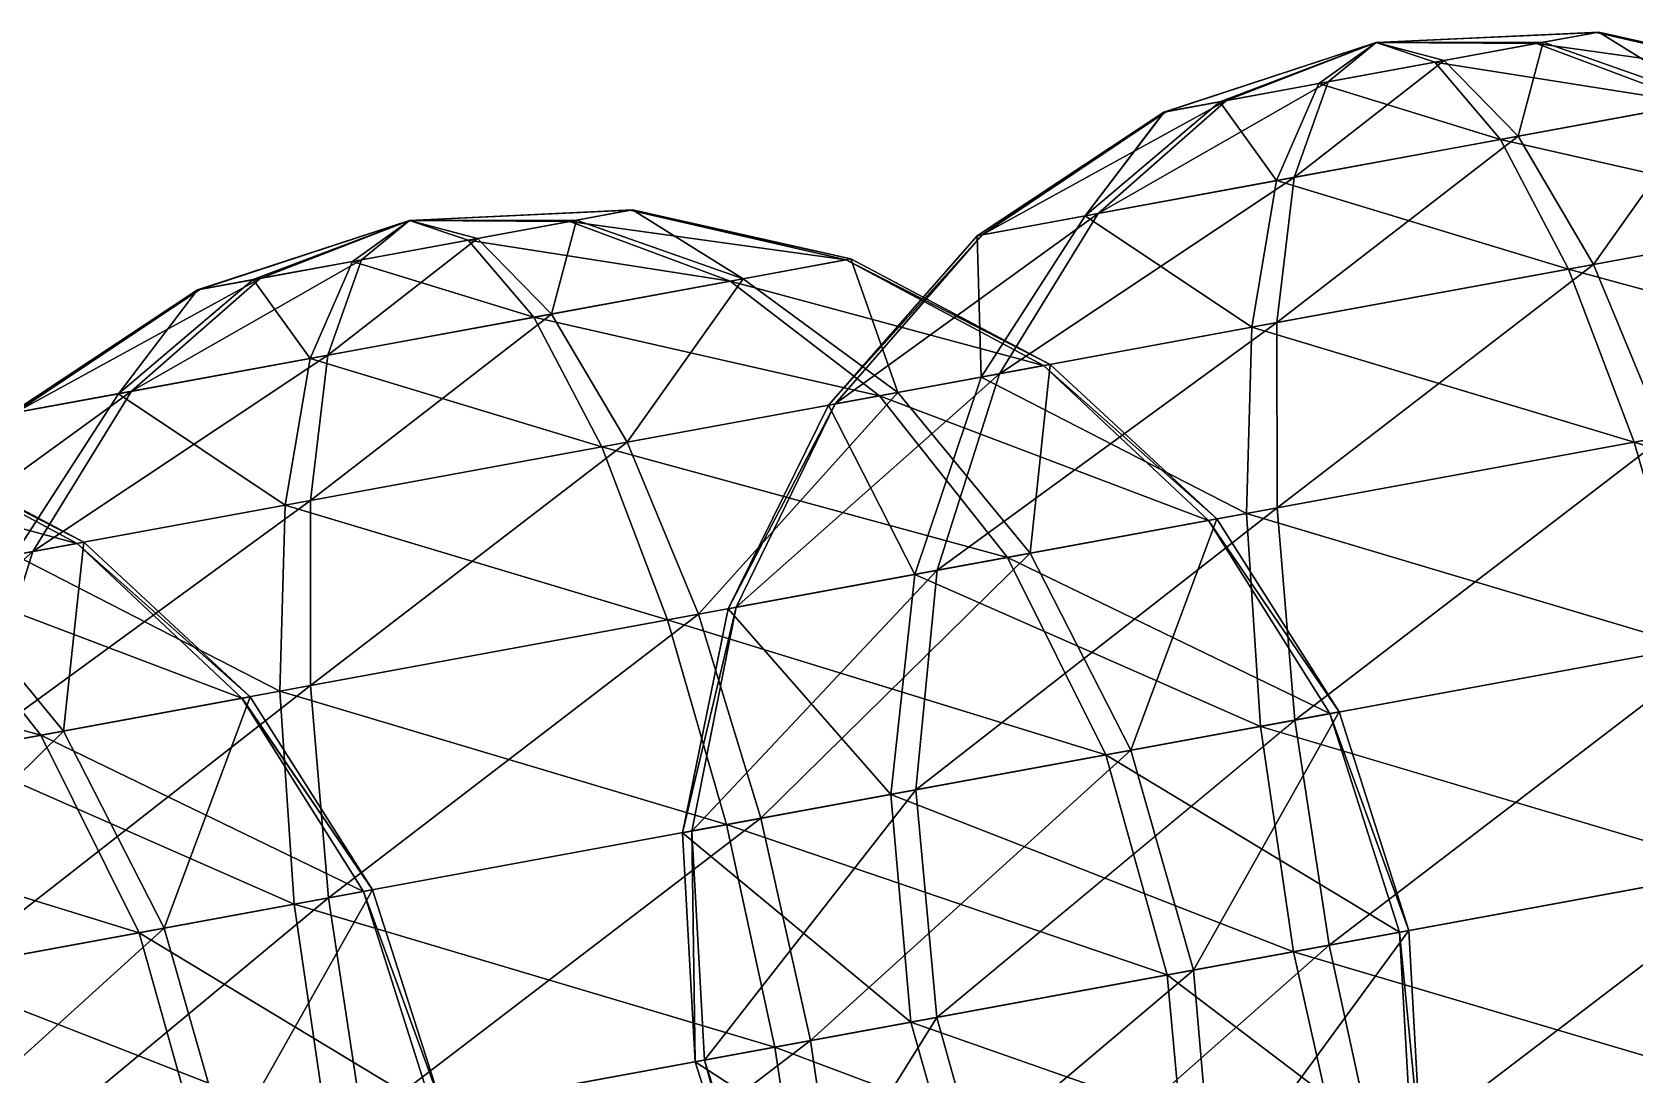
# Model space of a CAD drawing. Header units: metres. Extents: x -550 to 12, y -466 to 28.
# Drawn here: x -214.5 to -159.8, y -388.4 to -352.8 of the extents above; entities that cross this region are included whole.
import ezdxf

# ---------------------------------------------------------------- set-up
doc = ezdxf.new("R2010")
doc.units = ezdxf.units.M

msp = doc.modelspace()

# ---------------------------------------------------------------- linework, layer by layer
for points in [[(-162.96545, -353.16226, -1038.7471), (-168.6638, -353.17175, -1033.3748), (-161.0623, -352.81195, -1035.2244), (-161.0622, -352.81186, -1035.2242)], [(-161.0623, -352.81195, -1035.2244), (-168.6638, -353.17175, -1033.3748), (-161.14638, -352.82742, -1031.206), (-161.14627, -352.82733, -1031.2059)], [(-161.14638, -352.82742, -1031.206), (-168.6638, -353.17175, -1033.3748), (-163.19516, -353.20453, -1027.7688), (-163.19505, -353.20444, -1027.7687)], [(-153.77115, -354.51724, -1029.1852), (-161.14638, -352.82742, -1031.206), (-163.19516, -353.20453, -1027.7688), (-163.19505, -353.20444, -1027.7687)], [(-157.28534, -355.1641, -1043.7534), (-162.96545, -353.16226, -1038.7471), (-161.0623, -352.81195, -1035.2244), (-161.0622, -352.81186, -1035.2242)], [(-153.60872, -354.48734, -1036.948), (-161.0623, -352.81195, -1035.2244), (-161.14638, -352.82742, -1031.206), (-161.14627, -352.82733, -1031.2059)], [(-153.60872, -354.48734, -1036.948), (-161.14638, -352.82742, -1031.206), (-153.77115, -354.51724, -1029.1852), (-153.77104, -354.51715, -1029.185)], [(-157.28534, -355.1641, -1043.7534), (-161.0623, -352.81195, -1035.2244), (-153.60872, -354.48734, -1036.948), (-153.60861, -354.48724, -1036.9479)], [(-173.99205, -355.1919, -1028.0024), (-168.6638, -353.17175, -1033.3748), (-175.8952, -355.5422, -1031.5251), (-175.8951, -355.5421, -1031.525)], [(-175.8952, -355.5422, -1031.5251), (-168.6638, -353.17175, -1033.3748), (-175.81113, -355.52673, -1035.5435), (-175.81102, -355.52664, -1035.5433)], [(-175.81113, -355.52673, -1035.5435), (-168.6638, -353.17175, -1033.3748), (-173.76236, -355.14963, -1038.9807), (-173.76225, -355.14954, -1038.9806)], [(-170.6116, -354.56967, -1025.9192), (-168.6638, -353.17175, -1033.3748), (-173.99205, -355.1919, -1028.0024), (-173.99194, -355.1918, -1028.0023)], [(-173.76236, -355.14963, -1038.9807), (-168.6638, -353.17175, -1033.3748), (-170.29784, -354.5119, -1040.9158), (-170.29773, -354.5118, -1040.9156)], [(-166.65967, -353.84225, -1025.8337), (-168.6638, -353.17175, -1033.3748), (-170.6116, -354.56967, -1025.9192), (-170.6115, -354.56958, -1025.9191)], [(-170.29784, -354.5119, -1040.9158), (-168.6638, -353.17175, -1033.3748), (-166.3459, -353.7845, -1040.8303), (-166.3458, -353.7844, -1040.8302)], [(-166.3459, -353.7845, -1040.8303), (-168.6638, -353.17175, -1033.3748), (-162.96545, -353.16226, -1038.7471), (-162.96535, -353.16217, -1038.747)], [(-163.19516, -353.20453, -1027.7688), (-168.6638, -353.17175, -1033.3748), (-166.65967, -353.84225, -1025.8337), (-166.65956, -353.84216, -1025.8336)], [(-157.72908, -355.24576, -1022.545), (-163.19516, -353.20453, -1027.7688), (-166.65967, -353.84225, -1025.8337), (-166.65956, -353.84216, -1025.8336)], [(-163.81586, -356.36615, -1047.7778), (-166.3459, -353.7845, -1040.8303), (-162.96545, -353.16226, -1038.7471), (-162.96535, -353.16217, -1038.747)], [(-163.81586, -356.36615, -1047.7778), (-162.96545, -353.16226, -1038.7471), (-157.28534, -355.1641, -1043.7534), (-157.28523, -355.164, -1043.7533)], [(-153.77115, -354.51724, -1029.1852), (-163.19516, -353.20453, -1027.7688), (-157.72908, -355.24576, -1022.545), (-157.72897, -355.24567, -1022.54486)], [(-171.45041, -357.77142, -1047.943), (-170.29784, -354.5119, -1040.9158), (-166.3459, -353.7845, -1040.8303), (-166.3458, -353.7844, -1040.8302)], [(-171.45041, -357.77142, -1047.943), (-166.3459, -353.7845, -1040.8303), (-163.81586, -356.36615, -1047.7778), (-163.81575, -356.36606, -1047.7777)], [(-164.42201, -356.47772, -1018.8066), (-166.65967, -353.84225, -1025.8337), (-170.6116, -354.56967, -1025.9192), (-170.6115, -354.56958, -1025.9191)], [(-157.72908, -355.24576, -1022.545), (-166.65967, -353.84225, -1025.8337), (-164.42201, -356.47772, -1018.8066), (-164.4219, -356.47763, -1018.80646)], [(-178.14334, -359.0034, -1044.2046), (-173.76236, -355.14963, -1038.9807), (-170.29784, -354.5119, -1040.9158), (-170.29773, -354.5118, -1040.9156)], [(-178.14334, -359.0034, -1044.2046), (-170.29784, -354.5119, -1040.9158), (-171.45041, -357.77142, -1047.943), (-171.4503, -357.77133, -1047.9429)], [(-172.05658, -357.883, -1018.97174), (-170.6116, -354.56967, -1025.9192), (-173.99205, -355.1919, -1028.0024), (-173.99194, -355.1918, -1028.0023)], [(-164.42201, -356.47772, -1018.8066), (-170.6116, -354.56967, -1025.9192), (-172.05658, -357.883, -1018.97174), (-172.05647, -357.8829, -1018.9716)], [(-182.10129, -359.7319, -1037.5643), (-175.81113, -355.52673, -1035.5435), (-173.76236, -355.14963, -1038.9807), (-173.76225, -355.14954, -1038.9806)], [(-182.10129, -359.7319, -1037.5643), (-173.76236, -355.14963, -1038.9807), (-178.14334, -359.0034, -1044.2046), (-178.14323, -359.0033, -1044.2045)], [(-172.05658, -357.883, -1018.97174), (-173.99205, -355.1919, -1028.0024), (-178.58708, -359.08505, -1022.99615), (-178.58698, -359.08496, -1022.99603)], [(-178.58708, -359.08505, -1022.99615), (-173.99205, -355.1919, -1028.0024), (-175.8952, -355.5422, -1031.5251), (-175.8951, -355.5421, -1031.525)], [(-152.63809, -359.15634, -1018.0591), (-157.72908, -355.24576, -1022.545), (-164.42201, -356.47772, -1018.8066), (-164.4219, -356.47763, -1018.80646)], [(-161.2461, -360.74078, -1053.7438), (-163.81586, -356.36615, -1047.7778), (-157.28534, -355.1641, -1043.7534), (-157.28523, -355.164, -1043.7533)], [(-161.2461, -360.74078, -1053.7438), (-157.28534, -355.1641, -1043.7534), (-152.01056, -359.04083, -1048.0524), (-152.01045, -359.04074, -1048.0522)], [(-182.2637, -359.7618, -1029.8015), (-175.8952, -355.5422, -1031.5251), (-175.81113, -355.52673, -1035.5435), (-175.81102, -355.52664, -1035.5433)], [(-182.2637, -359.7618, -1029.8015), (-175.81113, -355.52673, -1035.5435), (-182.10129, -359.7319, -1037.5643), (-182.10118, -359.7318, -1037.5642)], [(-178.58708, -359.08505, -1022.99615), (-175.8952, -355.5422, -1031.5251), (-182.2637, -359.7618, -1029.8015), (-182.2636, -359.76172, -1029.8014)], [(-172.043, -362.72815, -1053.9773), (-171.45041, -357.77142, -1047.943), (-163.81586, -356.36615, -1047.7778), (-163.81575, -356.36606, -1047.7777)], [(-172.043, -362.72815, -1053.9773), (-163.81586, -356.36615, -1047.7778), (-161.2461, -360.74078, -1053.7438), (-161.24599, -360.7407, -1053.7437)], [(-163.81586, -356.36615, -1047.7778), (-163.81586, -356.36615, -1047.7778), (-171.45041, -357.77142, -1047.943), (-171.4503, -357.77133, -1047.9429)], [(-162.10333, -360.8986, -1012.7722), (-164.42201, -356.47772, -1018.8066), (-172.05658, -357.883, -1018.97174), (-172.05647, -357.8829, -1018.9716)], [(-152.63809, -359.15634, -1018.0591), (-164.42201, -356.47772, -1018.8066), (-162.10333, -360.8986, -1012.7722), (-162.10323, -360.8985, -1012.7721)], [(-181.50822, -364.4704, -1048.6904), (-178.14334, -359.0034, -1044.2046), (-171.45041, -357.77142, -1047.943), (-171.4503, -357.77133, -1047.9429)], [(-181.50822, -364.4704, -1048.6904), (-171.45041, -357.77142, -1047.943), (-172.043, -362.72815, -1053.9773), (-172.0429, -362.72806, -1053.9772)], [(-172.90024, -362.88593, -1013.0058), (-172.05658, -357.883, -1018.97174), (-178.58708, -359.08505, -1022.99615), (-178.58698, -359.08496, -1022.99603)], [(-162.10333, -360.8986, -1012.7722), (-172.05658, -357.883, -1018.97174), (-172.90024, -362.88593, -1013.0058), (-172.90013, -362.88583, -1013.0057)], [(-195.92834, -359.22968, -923.5228), (-201.6267, -359.23917, -918.15045), (-194.02519, -358.87936, -920.0001), (-194.02509, -358.87927, -920)], [(-194.02519, -358.87936, -920.0001), (-201.6267, -359.23917, -918.15045), (-194.10927, -358.89484, -915.98175), (-194.10916, -358.89474, -915.9816)], [(-194.10927, -358.89484, -915.98175), (-201.6267, -359.23917, -918.15045), (-196.15805, -359.27194, -912.54456), (-196.15794, -359.27185, -912.54443)], [(-186.73404, -360.58466, -913.9609), (-194.10927, -358.89484, -915.98175), (-196.15805, -359.27194, -912.54456), (-196.15794, -359.27185, -912.54443)], [(-190.24823, -361.2315, -928.52905), (-195.92834, -359.22968, -923.5228), (-194.02519, -358.87936, -920.0001), (-194.02509, -358.87927, -920)], [(-186.57161, -360.55475, -921.7237), (-194.02519, -358.87936, -920.0001), (-194.10927, -358.89484, -915.98175), (-194.10916, -358.89474, -915.9816)], [(-186.57161, -360.55475, -921.7237), (-194.10927, -358.89484, -915.98175), (-186.73404, -360.58466, -913.9609), (-186.73393, -360.58456, -913.96075)], [(-190.24823, -361.2315, -928.52905), (-194.02519, -358.87936, -920.0001), (-186.57161, -360.55475, -921.7237), (-186.5715, -360.55466, -921.7236)], [(-187.10559, -365.5007, -1039.2997), (-182.10129, -359.7319, -1037.5643), (-178.14334, -359.0034, -1044.2046), (-178.14323, -359.0033, -1044.2045)], [(-187.10559, -365.5007, -1039.2997), (-178.14334, -359.0034, -1044.2046), (-181.50822, -364.4704, -1048.6904), (-181.50812, -364.4703, -1048.6903)], [(-182.13577, -364.5859, -1018.6972), (-178.58708, -359.08505, -1022.99615), (-182.2637, -359.7618, -1029.8015), (-182.2636, -359.76172, -1029.8014)], [(-172.90024, -362.88593, -1013.0058), (-178.58708, -359.08505, -1022.99615), (-182.13577, -364.5859, -1018.6972), (-182.13567, -364.58582, -1018.6971)], [(-158.81174, -366.6103, -1058.3215), (-161.2461, -360.74078, -1053.7438), (-152.01056, -359.04083, -1048.0524), (-152.01045, -359.04074, -1048.0522)], [(-206.95494, -361.2593, -912.7781), (-201.6267, -359.23917, -918.15045), (-208.8581, -361.60962, -916.3008), (-208.85799, -361.60953, -916.30066)], [(-208.8581, -361.60962, -916.3008), (-201.6267, -359.23917, -918.15045), (-208.77402, -361.59415, -920.31915), (-208.77391, -361.59406, -920.31903)], [(-208.77402, -361.59415, -920.31915), (-201.6267, -359.23917, -918.15045), (-206.72525, -361.21704, -923.75635), (-206.72514, -361.21695, -923.7562)], [(-203.5745, -360.6371, -910.6949), (-201.6267, -359.23917, -918.15045), (-206.95494, -361.2593, -912.7781), (-206.95483, -361.25922, -912.77795)], [(-206.72525, -361.21704, -923.75635), (-201.6267, -359.23917, -918.15045), (-203.26073, -360.5793, -925.6915), (-203.26062, -360.57922, -925.6914)], [(-199.62256, -359.90967, -910.6094), (-201.6267, -359.23917, -918.15045), (-203.5745, -360.6371, -910.6949), (-203.57439, -360.637, -910.69476)], [(-203.26073, -360.5793, -925.6915), (-201.6267, -359.23917, -918.15045), (-199.30879, -359.8519, -925.606), (-199.30869, -359.8518, -925.6059)], [(-199.30879, -359.8519, -925.606), (-201.6267, -359.23917, -918.15045), (-195.92834, -359.22968, -923.5228), (-195.92824, -359.22958, -923.5227)], [(-196.15805, -359.27194, -912.54456), (-201.6267, -359.23917, -918.15045), (-199.62256, -359.90967, -910.6094), (-199.62245, -359.90958, -910.60925)], [(-190.69197, -361.31317, -907.3207), (-196.15805, -359.27194, -912.54456), (-199.62256, -359.90967, -910.6094), (-199.62245, -359.90958, -910.60925)], [(-196.77875, -362.43356, -932.55347), (-199.30879, -359.8519, -925.606), (-195.92834, -359.22968, -923.5228), (-195.92824, -359.22958, -923.5227)], [(-196.77875, -362.43356, -932.55347), (-195.92834, -359.22968, -923.5228), (-190.24823, -361.2315, -928.52905), (-190.24812, -361.2314, -928.52893)], [(-186.73404, -360.58466, -913.9609), (-196.15805, -359.27194, -912.54456), (-190.69197, -361.31317, -907.3207), (-190.69186, -361.31308, -907.32056)], [(-148.26913, -364.66974, -1014.617), (-152.63809, -359.15634, -1018.0591), (-162.10333, -360.8986, -1012.7722), (-162.10323, -360.8985, -1012.7721)], [(-204.4133, -363.83884, -932.7186), (-203.26073, -360.5793, -925.6915), (-199.30879, -359.8519, -925.606), (-199.30869, -359.8518, -925.6059)], [(-204.4133, -363.83884, -932.7186), (-199.30879, -359.8519, -925.606), (-196.77875, -362.43356, -932.55347), (-196.77864, -362.43347, -932.55334)], [(-197.3849, -362.54514, -903.5823), (-199.62256, -359.90967, -910.6094), (-203.5745, -360.6371, -910.6949), (-203.57439, -360.637, -910.69476)], [(-190.69197, -361.31317, -907.3207), (-199.62256, -359.90967, -910.6094), (-197.3849, -362.54514, -903.5823), (-197.3848, -362.54504, -903.58215)], [(-187.3353, -365.54297, -1028.3214), (-182.2637, -359.7618, -1029.8015), (-182.10129, -359.7319, -1037.5643), (-182.10118, -359.7318, -1037.5642)], [(-187.3353, -365.54297, -1028.3214), (-182.10129, -359.7319, -1037.5643), (-187.10559, -365.5007, -1039.2997), (-187.10548, -365.5006, -1039.2996)], [(-182.13577, -364.5859, -1018.6972), (-182.2637, -359.7618, -1029.8015), (-187.3353, -365.54297, -1028.3214), (-187.33519, -365.54288, -1028.3213)], [(-211.10623, -365.0708, -928.9802), (-206.72525, -361.21704, -923.75635), (-203.26073, -360.5793, -925.6915), (-203.26062, -360.57922, -925.6914)], [(-211.10623, -365.0708, -928.9802), (-203.26073, -360.5793, -925.6915), (-204.4133, -363.83884, -932.7186), (-204.4132, -363.83875, -932.7185)], [(-205.01947, -363.9504, -903.74744), (-203.5745, -360.6371, -910.6949), (-206.95494, -361.2593, -912.7781), (-206.95483, -361.25922, -912.77795)], [(-197.3849, -362.54514, -903.5823), (-203.5745, -360.6371, -910.6949), (-205.01947, -363.9504, -903.74744), (-205.01936, -363.95032, -903.7473)], [(-180.00362, -364.19345, -912.22546), (-186.73404, -360.58466, -913.9609), (-190.69197, -361.31317, -907.3207), (-190.69186, -361.31308, -907.32056)], [(-184.97345, -365.10825, -932.828), (-190.24823, -361.2315, -928.52905), (-186.57161, -360.55475, -921.7237), (-186.5715, -360.55466, -921.7236)], [(-179.77393, -364.15118, -923.2038), (-186.57161, -360.55475, -921.7237), (-186.73404, -360.58466, -913.9609), (-186.73393, -360.58456, -913.96075)], [(-179.77393, -364.15118, -923.2038), (-186.73404, -360.58466, -913.9609), (-180.00362, -364.19345, -912.22546), (-180.00351, -364.19336, -912.22534)], [(-184.97345, -365.10825, -932.828), (-186.57161, -360.55475, -921.7237), (-179.77393, -364.15118, -923.2038), (-179.77382, -364.1511, -923.2037)], [(-172.03519, -369.04428, -1058.6075), (-172.043, -362.72815, -1053.9773), (-161.2461, -360.74078, -1053.7438), (-161.24599, -360.7407, -1053.7437)], [(-161.2461, -360.74078, -1053.7438), (-161.2461, -360.74078, -1053.7438), (-172.043, -362.72815, -1053.9773), (-172.0429, -362.72806, -1053.9772)], [(-172.03519, -369.04428, -1058.6075), (-161.2461, -360.74078, -1053.7438), (-158.81174, -366.6103, -1058.3215), (-158.81163, -366.6102, -1058.3214)], [(-215.06418, -365.79932, -922.34), (-208.77402, -361.59415, -920.31915), (-206.72525, -361.21704, -923.75635), (-206.72514, -361.21695, -923.7562)], [(-215.06418, -365.79932, -922.34), (-206.72525, -361.21704, -923.75635), (-211.10623, -365.0708, -928.9802), (-211.10612, -365.0707, -928.9801)], [(-205.01947, -363.9504, -903.74744), (-206.95494, -361.2593, -912.7781), (-211.54997, -365.15247, -907.77185), (-211.54987, -365.15237, -907.7717)], [(-211.54997, -365.15247, -907.77185), (-206.95494, -361.2593, -912.7781), (-208.8581, -361.60962, -916.3008), (-208.85799, -361.60953, -916.30066)], [(-185.60098, -365.22375, -902.8348), (-190.69197, -361.31317, -907.3207), (-197.3849, -362.54514, -903.5823), (-197.3848, -362.54504, -903.58215)], [(-194.20898, -366.8082, -938.5194), (-196.77875, -362.43356, -932.55347), (-190.24823, -361.2315, -928.52905), (-190.24812, -361.2314, -928.52893)], [(-194.20898, -366.8082, -938.5194), (-190.24823, -361.2315, -928.52905), (-184.97345, -365.10825, -932.828), (-184.97334, -365.10815, -932.8279)], [(-180.00362, -364.19345, -912.22546), (-190.69197, -361.31317, -907.3207), (-185.60098, -365.22375, -902.8348), (-185.60088, -365.22366, -902.83466)], [(-159.86163, -366.80353, -1008.1419), (-162.10333, -360.8986, -1012.7722), (-172.90024, -362.88593, -1013.0058), (-172.90013, -362.88583, -1013.0057)], [(-148.26913, -364.66974, -1014.617), (-162.10333, -360.8986, -1012.7722), (-159.86163, -366.80353, -1008.1419), (-159.86153, -366.80344, -1008.1418)], [(-215.2266, -365.82922, -914.5772), (-208.8581, -361.60962, -916.3008), (-208.77402, -361.59415, -920.31915), (-208.77391, -361.59406, -920.31903)], [(-215.2266, -365.82922, -914.5772), (-208.77402, -361.59415, -920.31915), (-215.06418, -365.79932, -922.34), (-215.06407, -365.79922, -922.3399)], [(-211.54997, -365.15247, -907.77185), (-208.8581, -361.60962, -916.3008), (-215.2266, -365.82922, -914.5772), (-215.22649, -365.82913, -914.5771)], [(-195.06622, -366.966, -897.5479), (-197.3849, -362.54514, -903.5823), (-205.01947, -363.9504, -903.74744), (-205.01936, -363.95032, -903.7473)], [(-205.00589, -368.79556, -938.753), (-204.4133, -363.83884, -932.7186), (-196.77875, -362.43356, -932.55347), (-196.77864, -362.43347, -932.55334)], [(-205.00589, -368.79556, -938.753), (-196.77875, -362.43356, -932.55347), (-194.20898, -366.8082, -938.5194), (-194.20888, -366.8081, -938.5193)], [(-196.77875, -362.43356, -932.55347), (-196.77875, -362.43356, -932.55347), (-204.4133, -363.83884, -932.7186), (-204.4132, -363.83875, -932.7185)], [(-185.60098, -365.22375, -902.8348), (-197.3849, -362.54514, -903.5823), (-195.06622, -366.966, -897.5479), (-195.06612, -366.9659, -897.5478)], [(-183.62767, -371.1781, -1052.1326), (-181.50822, -364.4704, -1048.6904), (-172.043, -362.72815, -1053.9773), (-172.0429, -362.72806, -1053.9772)], [(-183.62767, -371.1781, -1052.1326), (-172.043, -362.72815, -1053.9773), (-172.03519, -369.04428, -1058.6075), (-172.03508, -369.0442, -1058.6074)], [(-173.08508, -369.23755, -1008.428), (-172.90024, -362.88593, -1013.0058), (-182.13577, -364.5859, -1018.6972), (-182.13567, -364.58582, -1018.6971)], [(-159.86163, -366.80353, -1008.1419), (-172.90024, -362.88593, -1013.0058), (-173.08508, -369.23755, -1008.428), (-173.08498, -369.23746, -1008.42786)], [(-214.47112, -370.5378, -933.4661), (-211.10623, -365.0708, -928.9802), (-204.4133, -363.83884, -932.7186), (-204.4132, -363.83875, -932.7185)], [(-214.47112, -370.5378, -933.4661), (-204.4133, -363.83884, -932.7186), (-205.00589, -368.79556, -938.753), (-205.00578, -368.79547, -938.75287)], [(-205.86313, -368.95337, -897.7815), (-205.01947, -363.9504, -903.74744), (-211.54997, -365.15247, -907.77185), (-211.54987, -365.15237, -907.7717)], [(-195.06622, -366.966, -897.5479), (-205.01947, -363.9504, -903.74744), (-205.86313, -368.95337, -897.7815), (-205.86302, -368.95328, -897.7814)], [(-190.48303, -372.43994, -1040.6313), (-187.10559, -365.5007, -1039.2997), (-181.50822, -364.4704, -1048.6904), (-181.50812, -364.4703, -1048.6903)], [(-190.48303, -372.43994, -1040.6313), (-181.50822, -364.4704, -1048.6904), (-183.62767, -371.1781, -1052.1326), (-183.62756, -371.178, -1052.1324)], [(-184.39626, -371.31958, -1015.3985), (-182.13577, -364.5859, -1018.6972), (-187.3353, -365.54297, -1028.3214), (-187.33519, -365.54288, -1028.3213)], [(-174.37666, -369.47528, -910.89386), (-180.00362, -364.19345, -912.22546), (-185.60098, -365.22375, -902.8348), (-185.60088, -365.22366, -902.83466)], [(-180.46344, -370.59567, -936.1267), (-184.97345, -365.10825, -932.828), (-179.77393, -364.15118, -923.2038), (-179.77382, -364.1511, -923.2037)], [(-173.08508, -369.23755, -1008.428), (-182.13577, -364.5859, -1018.6972), (-184.39626, -371.31958, -1015.3985), (-184.39615, -371.3195, -1015.3984)], [(-180.46344, -370.59567, -936.1267), (-179.77393, -364.15118, -923.2038), (-174.09535, -369.42352, -924.3395), (-174.09525, -369.42343, -924.33936)], [(-174.09535, -369.42352, -924.3395), (-179.77393, -364.15118, -923.2038), (-180.00362, -364.19345, -912.22546), (-180.00351, -364.19336, -912.22534)], [(-174.09535, -369.42352, -924.3395), (-180.00362, -364.19345, -912.22546), (-174.37666, -369.47528, -910.89386), (-174.37656, -369.4752, -910.89374)], [(-220.06848, -371.5681, -924.07544), (-215.06418, -365.79932, -922.34), (-211.10623, -365.0708, -928.9802), (-211.10612, -365.0707, -928.9801)], [(-220.06848, -371.5681, -924.07544), (-211.10623, -365.0708, -928.9802), (-214.47112, -370.5378, -933.4661), (-214.47101, -370.53772, -933.466)], [(-215.09866, -370.65332, -903.4729), (-211.54997, -365.15247, -907.77185), (-215.2266, -365.82922, -914.5772), (-215.22649, -365.82913, -914.5771)], [(-205.86313, -368.95337, -897.7815), (-211.54997, -365.15247, -907.77185), (-215.09866, -370.65332, -903.4729), (-215.09856, -370.65323, -903.4728)], [(-191.77463, -372.6777, -943.0972), (-194.20898, -366.8082, -938.5194), (-184.97345, -365.10825, -932.828), (-184.97334, -365.10815, -932.8279)], [(-191.77463, -372.6777, -943.0972), (-184.97345, -365.10825, -932.828), (-180.46344, -370.59567, -936.1267), (-180.46333, -370.59558, -936.1266)], [(-144.91994, -371.41022, -1012.4532), (-148.26913, -364.66974, -1014.617), (-159.86163, -366.80353, -1008.1419), (-159.86153, -366.80344, -1008.1418)], [(-181.23203, -370.73715, -899.3927), (-185.60098, -365.22375, -902.8348), (-195.06622, -366.966, -897.5479), (-195.06612, -366.9659, -897.5478)], [(-190.76434, -372.49173, -1027.1858), (-187.3353, -365.54297, -1028.3214), (-187.10559, -365.5007, -1039.2997), (-187.10548, -365.5006, -1039.2996)], [(-190.76434, -372.49173, -1027.1858), (-187.10559, -365.5007, -1039.2997), (-190.48303, -372.43994, -1040.6313), (-190.48293, -372.43985, -1040.6312)], [(-184.39626, -371.31958, -1015.3985), (-187.3353, -365.54297, -1028.3214), (-190.76434, -372.49173, -1027.1858), (-190.76424, -372.49164, -1027.1857)], [(-174.37666, -369.47528, -910.89386), (-185.60098, -365.22375, -902.8348), (-181.23203, -370.73715, -899.3927), (-181.23192, -370.73706, -899.3926)], [(-212.96649, -370.26086, -797.00116), (-219.69691, -366.65207, -798.7366), (-223.65485, -367.38058, -792.0964), (-223.65474, -367.3805, -792.09625)], [(-212.73679, -370.2186, -807.9795), (-219.53448, -366.62216, -806.4994), (-219.69691, -366.65207, -798.7366), (-219.69681, -366.65198, -798.73645)], [(-212.73679, -370.2186, -807.9795), (-219.69691, -366.65207, -798.7366), (-212.96649, -370.26086, -797.00116), (-212.96638, -370.26077, -797.00104)], [(-217.93631, -371.17566, -817.6037), (-219.53448, -366.62216, -806.4994), (-212.73679, -370.2186, -807.9795), (-212.73668, -370.2185, -807.9794)], [(-157.84969, -373.7902, -1005.2312), (-159.86163, -366.80353, -1008.1419), (-173.08508, -369.23755, -1008.428), (-173.08498, -369.23746, -1008.42786)], [(-171.42752, -376.28943, -1061.5183), (-172.03519, -369.04428, -1058.6075), (-158.81174, -366.6103, -1058.3215), (-158.81163, -366.6102, -1058.3214)], [(-158.81174, -366.6103, -1058.3215), (-158.81174, -366.6103, -1058.3215), (-172.03519, -369.04428, -1058.6075), (-172.03508, -369.0442, -1058.6074)], [(-171.42752, -376.28943, -1061.5183), (-158.81174, -366.6103, -1058.3215), (-156.67868, -373.57465, -1061.1993), (-156.67857, -373.57455, -1061.1992)], [(-144.91994, -371.41022, -1012.4532), (-159.86163, -366.80353, -1008.1419), (-157.84969, -373.7902, -1005.2312), (-157.84958, -373.7901, -1005.2311)], [(-192.82452, -372.87094, -892.9176), (-195.06622, -366.966, -897.5479), (-205.86313, -368.95337, -897.7815), (-205.86302, -368.95328, -897.7814)], [(-204.99808, -375.1117, -943.3833), (-205.00589, -368.79556, -938.753), (-194.20898, -366.8082, -938.5194), (-194.20888, -366.8081, -938.5193)], [(-194.20898, -366.8082, -938.5194), (-194.20898, -366.8082, -938.5194), (-205.00589, -368.79556, -938.753), (-205.00578, -368.79547, -938.75287)], [(-204.99808, -375.1117, -943.3833), (-194.20898, -366.8082, -938.5194), (-191.77463, -372.6777, -943.0972), (-191.77452, -372.6776, -943.0971)], [(-181.23203, -370.73715, -899.3927), (-195.06622, -366.966, -897.5479), (-192.82452, -372.87094, -892.9176), (-192.82442, -372.87085, -892.9175)], [(-212.96649, -370.26086, -797.00116), (-223.65485, -367.38058, -792.0964), (-218.56386, -371.29117, -787.6105), (-218.56375, -371.29108, -787.61035)], [(-216.59056, -377.2455, -936.9082), (-214.47112, -370.5378, -933.4661), (-205.00589, -368.79556, -938.753), (-205.00578, -368.79547, -938.75287)], [(-216.59056, -377.2455, -936.9082), (-205.00589, -368.79556, -938.753), (-204.99808, -375.1117, -943.3833), (-204.99797, -375.1116, -943.3832)], [(-206.04797, -375.30496, -893.2037), (-205.86313, -368.95337, -897.7815), (-215.09866, -370.65332, -903.4729), (-215.09856, -370.65323, -903.4728)], [(-192.82452, -372.87094, -892.9176), (-205.86313, -368.95337, -897.7815), (-206.04797, -375.30496, -893.2037), (-206.04787, -375.30487, -893.20355)], [(-172.59853, -376.50497, -1005.55023), (-173.08508, -369.23755, -1008.428), (-184.39626, -371.31958, -1015.3985), (-184.39615, -371.3195, -1015.3984)], [(-184.35727, -378.66937, -1054.2963), (-183.62767, -371.1781, -1052.1326), (-172.03519, -369.04428, -1058.6075), (-172.03508, -369.0442, -1058.6074)], [(-184.35727, -378.66937, -1054.2963), (-172.03519, -369.04428, -1058.6075), (-171.42752, -376.28943, -1061.5183), (-171.42741, -376.28934, -1061.5182)], [(-170.23668, -376.07022, -910.0568), (-174.37666, -369.47528, -910.89386), (-181.23203, -370.73715, -899.3927), (-181.23192, -370.73706, -899.3926)], [(-177.02559, -377.31985, -938.2004), (-180.46344, -370.59567, -936.1267), (-174.09535, -369.42352, -924.3395), (-174.09525, -369.42343, -924.33936)], [(-177.02559, -377.31985, -938.2004), (-174.09535, -369.42352, -924.3395), (-169.9229, -376.01248, -925.0534), (-169.92279, -376.0124, -925.0533)], [(-169.9229, -376.01248, -925.0534), (-174.09535, -369.42352, -924.3395), (-174.37666, -369.47528, -910.89386), (-174.37656, -369.4752, -910.89374)], [(-169.9229, -376.01248, -925.0534), (-174.37666, -369.47528, -910.89386), (-170.23668, -376.07022, -910.0568), (-170.23657, -376.07013, -910.0567)], [(-157.84969, -373.7902, -1005.2312), (-173.08508, -369.23755, -1008.428), (-172.59853, -376.50497, -1005.55023), (-172.59842, -376.50488, -1005.5501)], [(-223.44592, -378.50735, -925.40704), (-220.06848, -371.5681, -924.07544), (-214.47112, -370.5378, -933.4661), (-214.47101, -370.53772, -933.466)], [(-223.44592, -378.50735, -925.40704), (-214.47112, -370.5378, -933.4661), (-216.59056, -377.2455, -936.9082), (-216.59045, -377.24542, -936.9081)], [(-207.33954, -375.5427, -795.66956), (-212.96649, -370.26086, -797.00116), (-218.56386, -371.29117, -787.6105), (-218.56375, -371.29108, -787.61035)], [(-213.42632, -376.6631, -820.9024), (-217.93631, -371.17566, -817.6037), (-212.73679, -370.2186, -807.9795), (-212.73668, -370.2185, -807.9794)], [(-213.42632, -376.6631, -820.9024), (-212.73679, -370.2186, -807.9795), (-207.05823, -375.49094, -809.1152), (-207.05812, -375.49084, -809.11505)], [(-207.05823, -375.49094, -809.1152), (-212.73679, -370.2186, -807.9795), (-212.96649, -370.26086, -797.00116), (-212.96638, -370.26077, -797.00104)], [(-207.05823, -375.49094, -809.1152), (-212.96649, -370.26086, -797.00116), (-207.33954, -375.5427, -795.66956), (-207.33943, -375.5426, -795.66943)], [(-189.64157, -379.64206, -945.975), (-191.77463, -372.6777, -943.0972), (-180.46344, -370.59567, -936.1267), (-180.46333, -370.59558, -936.1266)], [(-189.64157, -379.64206, -945.975), (-180.46344, -370.59567, -936.1267), (-177.02559, -377.31985, -938.2004), (-177.02548, -377.31976, -938.20026)], [(-224.7375, -378.74512, -827.8729), (-217.93631, -371.17566, -817.6037), (-213.42632, -376.6631, -820.9024), (-213.42621, -376.663, -820.9023)], [(-206.04797, -375.30496, -893.2037), (-215.09866, -370.65332, -903.4729), (-217.35915, -377.387, -900.1742), (-217.35904, -377.3869, -900.1741)], [(-177.88283, -377.47763, -897.2289), (-181.23203, -370.73715, -899.3927), (-192.82452, -372.87094, -892.9176), (-192.82442, -372.87085, -892.9175)], [(-192.00342, -380.07678, -1041.4684), (-190.48303, -372.43994, -1040.6313), (-183.62767, -371.1781, -1052.1326), (-183.62756, -371.178, -1052.1324)], [(-192.00342, -380.07678, -1041.4684), (-183.62767, -371.1781, -1052.1326), (-184.35727, -378.66937, -1054.2963), (-184.35716, -378.66928, -1054.2961)], [(-170.23668, -376.07022, -910.0568), (-181.23203, -370.73715, -899.3927), (-177.88283, -377.47763, -897.2289), (-177.88272, -377.47754, -897.22876)], [(-214.1949, -376.80457, -784.1684), (-218.56386, -371.29117, -787.6105), (-228.0291, -373.03342, -782.3236), (-228.02899, -373.03333, -782.3235)], [(-207.33954, -375.5427, -795.66956), (-218.56386, -371.29117, -787.6105), (-214.1949, -376.80457, -784.1684), (-214.1948, -376.80447, -784.1683)], [(-185.21451, -378.82715, -1013.3248), (-184.39626, -371.31958, -1015.3985), (-190.76434, -372.49173, -1027.1858), (-190.76424, -372.49164, -1027.1857)], [(-172.59853, -376.50497, -1005.55023), (-184.39626, -371.31958, -1015.3985), (-185.21451, -378.82715, -1013.3248), (-185.2144, -378.82706, -1013.3247)], [(-204.39041, -382.35684, -946.294), (-204.99808, -375.1117, -943.3833), (-191.77463, -372.6777, -943.0972), (-191.77452, -372.6776, -943.0971)], [(-191.77463, -372.6777, -943.0972), (-191.77463, -372.6777, -943.0972), (-204.99808, -375.1117, -943.3833), (-204.99797, -375.1116, -943.3832)], [(-204.39041, -382.35684, -946.294), (-191.77463, -372.6777, -943.0972), (-189.64157, -379.64206, -945.975), (-189.64146, -379.64197, -945.97485)], [(-192.31718, -380.13455, -1026.4718), (-190.76434, -372.49173, -1027.1858), (-190.48303, -372.43994, -1040.6313), (-190.48293, -372.43985, -1040.6312)], [(-192.31718, -380.13455, -1026.4718), (-190.48303, -372.43994, -1040.6313), (-192.00342, -380.07678, -1041.4684), (-192.00331, -380.0767, -1041.4683)], [(-185.21451, -378.82715, -1013.3248), (-190.76434, -372.49173, -1027.1858), (-192.31718, -380.13455, -1026.4718), (-192.31708, -380.13446, -1026.4717)], [(-214.1949, -376.80457, -784.1684), (-228.0291, -373.03342, -782.3236), (-225.7874, -378.93835, -777.6933), (-225.7873, -378.93826, -777.6932)], [(-190.81258, -379.8576, -890.0069), (-192.82452, -372.87094, -892.9176), (-206.04797, -375.30496, -893.2037), (-206.04787, -375.30487, -893.20355)], [(-177.88283, -377.47763, -897.2289), (-192.82452, -372.87094, -892.9176), (-190.81258, -379.8576, -890.0069), (-190.81247, -379.8575, -890.0068)], [(-156.2046, -381.3824, -1004.2384), (-157.84969, -373.7902, -1005.2312), (-172.59853, -376.50497, -1005.55023), (-172.59842, -376.50488, -1005.5501)], [(-170.26141, -383.9698, -1062.5111), (-171.42752, -376.28943, -1061.5183), (-156.67868, -373.57465, -1061.1993), (-156.67857, -373.57455, -1061.1992)], [(-156.67868, -373.57465, -1061.1993), (-156.67868, -373.57465, -1061.1993), (-171.42752, -376.28943, -1061.5183), (-171.42741, -376.28934, -1061.5182)], [(-170.26141, -383.9698, -1062.5111), (-156.67868, -373.57465, -1061.1993), (-154.99228, -381.15924, -1062.1808), (-154.99217, -381.15915, -1062.1807)], [(-205.56142, -382.5724, -890.3259), (-206.04797, -375.30496, -893.2037), (-217.35915, -377.387, -900.1742), (-217.35904, -377.3869, -900.1741)], [(-217.32016, -384.7368, -939.072), (-216.59056, -377.2455, -936.9082), (-204.99808, -375.1117, -943.3833), (-204.99797, -375.1116, -943.3832)], [(-217.32016, -384.7368, -939.072), (-204.99808, -375.1117, -943.3833), (-204.39041, -382.35684, -946.294), (-204.3903, -382.35675, -946.2939)], [(-203.19955, -382.13763, -794.8325), (-207.33954, -375.5427, -795.66956), (-214.1949, -376.80457, -784.1684), (-214.1948, -376.80447, -784.1683)], [(-209.98846, -383.38727, -822.9761), (-213.42632, -376.6631, -820.9024), (-207.05823, -375.49094, -809.1152), (-207.05812, -375.49084, -809.11505)], [(-209.98846, -383.38727, -822.9761), (-207.05823, -375.49094, -809.1152), (-202.88577, -382.0799, -809.8291), (-202.88567, -382.0798, -809.829)], [(-202.88577, -382.0799, -809.8291), (-207.05823, -375.49094, -809.1152), (-207.33954, -375.5427, -795.66956), (-207.33943, -375.5426, -795.66943)], [(-202.88577, -382.0799, -809.8291), (-207.33954, -375.5427, -795.66956), (-203.19955, -382.13763, -794.8325), (-203.19945, -382.13754, -794.8324)], [(-190.81258, -379.8576, -890.0069), (-206.04797, -375.30496, -893.2037), (-205.56142, -382.5724, -890.3259), (-205.56131, -382.5723, -890.3258)], [(-167.86575, -383.52884, -909.7713), (-170.23668, -376.07022, -910.0568), (-177.88283, -377.47763, -897.2289), (-177.88272, -377.47754, -897.22876)], [(-174.89415, -384.82254, -938.90765), (-177.02559, -377.31985, -938.2004), (-169.9229, -376.01248, -925.0534), (-169.92279, -376.0124, -925.0533)], [(-174.89415, -384.82254, -938.90765), (-169.9229, -376.01248, -925.0534), (-167.54091, -383.46902, -925.29694), (-167.5408, -383.46893, -925.2968)], [(-167.54091, -383.46902, -925.29694), (-169.9229, -376.01248, -925.0534), (-170.23668, -376.07022, -910.0568), (-170.23657, -376.07013, -910.0567)], [(-167.54091, -383.46902, -925.29694), (-170.23668, -376.07022, -910.0568), (-167.86575, -383.52884, -909.7713), (-167.86565, -383.52875, -909.7712)], [(-171.47372, -384.19293, -1004.56866), (-172.59853, -376.50497, -1005.55023), (-185.21451, -378.82715, -1013.3248), (-185.2144, -378.82706, -1013.3247)], [(-183.64726, -386.4337, -1055.0343), (-184.35727, -378.66937, -1054.2963), (-171.42752, -376.28943, -1061.5183), (-171.42741, -376.28934, -1061.5182)], [(-183.64726, -386.4337, -1055.0343), (-171.42752, -376.28943, -1061.5183), (-170.26141, -383.9698, -1062.5111), (-170.2613, -383.9697, -1062.511)], [(-156.2046, -381.3824, -1004.2384), (-172.59853, -376.50497, -1005.55023), (-171.47372, -384.19293, -1004.56866), (-171.47362, -384.19284, -1004.56854)], [(-210.8457, -383.54504, -782.0046), (-214.1949, -376.80457, -784.1684), (-225.7874, -378.93835, -777.6933), (-225.7873, -378.93826, -777.6932)], [(-222.60445, -385.70947, -830.7507), (-224.7375, -378.74512, -827.8729), (-213.42632, -376.6631, -820.9024), (-213.42621, -376.663, -820.9023)], [(-222.60445, -385.70947, -830.7507), (-213.42632, -376.6631, -820.9024), (-209.98846, -383.38727, -822.9761), (-209.98836, -383.38718, -822.97595)], [(-203.19955, -382.13763, -794.8325), (-214.1949, -376.80457, -784.1684), (-210.8457, -383.54504, -782.0046), (-210.8456, -383.54495, -782.00446)], [(-205.56142, -382.5724, -890.3259), (-217.35915, -377.387, -900.1742), (-218.1774, -384.89456, -898.1005), (-218.17729, -384.89447, -898.1004)], [(-175.78163, -384.9859, -896.49084), (-177.88283, -377.47763, -897.2289), (-190.81258, -379.8576, -890.0069), (-190.81247, -379.8575, -890.0068)], [(-187.95517, -387.22665, -946.95654), (-189.64157, -379.64206, -945.975), (-177.02559, -377.31985, -938.2004), (-177.02548, -377.31976, -938.20026)], [(-187.95517, -387.22665, -946.95654), (-177.02559, -377.31985, -938.2004), (-174.89415, -384.82254, -938.90765), (-174.89404, -384.82245, -938.90753)], [(-167.86575, -383.52884, -909.7713), (-177.88283, -377.47763, -897.2289), (-175.78163, -384.9859, -896.49084), (-175.78152, -384.9858, -896.4907)], [(-184.53474, -386.59705, -1012.61755), (-185.21451, -378.82715, -1013.3248), (-192.31718, -380.13455, -1026.4718), (-192.31708, -380.13446, -1026.4717)], [(-191.56314, -387.89075, -1041.7539), (-192.00342, -380.07678, -1041.4684), (-184.35727, -378.66937, -1054.2963), (-184.35716, -378.66928, -1054.2961)], [(-191.56314, -387.89075, -1041.7539), (-184.35727, -378.66937, -1054.2963), (-183.64726, -386.4337, -1055.0343), (-183.64716, -386.4336, -1055.0342)], [(-171.47372, -384.19293, -1004.56866), (-185.21451, -378.82715, -1013.3248), (-184.53474, -386.59705, -1012.61755), (-184.53464, -386.59695, -1012.61743)], [(-210.8457, -383.54504, -782.0046), (-225.7874, -378.93835, -777.6933), (-223.77545, -385.92502, -774.7826), (-223.77534, -385.92493, -774.7825)], [(-189.1675, -387.4498, -889.0141), (-190.81258, -379.8576, -890.0069), (-205.56142, -382.5724, -890.3259), (-205.56131, -382.5723, -890.3258)], [(-203.2243, -390.0372, -947.2868), (-204.39041, -382.35684, -946.294), (-189.64157, -379.64206, -945.975), (-189.64146, -379.64197, -945.97485)], [(-189.64157, -379.64206, -945.975), (-189.64157, -379.64206, -945.975), (-204.39041, -382.35684, -946.294), (-204.3903, -382.35675, -946.2939)], [(-203.2243, -390.0372, -947.2868), (-189.64157, -379.64206, -945.975), (-187.95517, -387.22665, -946.95654), (-187.95506, -387.22656, -946.9564)], [(-175.78163, -384.9859, -896.49084), (-190.81258, -379.8576, -890.0069), (-189.1675, -387.4498, -889.0141), (-189.16739, -387.4497, -889.014)], [(-191.88799, -387.95056, -1026.2283), (-192.31718, -380.13455, -1026.4718), (-192.00342, -380.07678, -1041.4684), (-192.00331, -380.0767, -1041.4683)], [(-184.53474, -386.59705, -1012.61755), (-192.31718, -380.13455, -1026.4718), (-191.88799, -387.95056, -1026.2283), (-191.88788, -387.95047, -1026.2281)], [(-191.88799, -387.95056, -1026.2283), (-192.00342, -380.07678, -1041.4684), (-191.56314, -387.89075, -1041.7539), (-191.56303, -387.89066, -1041.7538)], [(-155.0385, -389.06274, -1005.2312), (-156.2046, -381.3824, -1004.2384), (-171.47372, -384.19293, -1004.56866), (-171.47362, -384.19284, -1004.56854)], [(-168.61632, -391.56198, -1061.5183), (-170.26141, -383.9698, -1062.5111), (-154.99228, -381.15924, -1062.1808), (-154.99217, -381.15915, -1062.1807)], [(-154.99228, -381.15924, -1062.1808), (-154.99228, -381.15924, -1062.1808), (-170.26141, -383.9698, -1062.5111), (-170.2613, -383.9697, -1062.511)], [(-168.61632, -391.56198, -1061.5183), (-154.99228, -381.15924, -1062.1808), (-153.86748, -388.8472, -1061.1993), (-153.86737, -388.8471, -1061.1992)], [(-207.85703, -390.88995, -823.68335), (-209.98846, -383.38727, -822.9761), (-202.88577, -382.0799, -809.8291), (-202.88567, -382.0798, -809.829)], [(-207.85703, -390.88995, -823.68335), (-202.88577, -382.0799, -809.8291), (-200.50378, -389.53644, -810.07263), (-200.50368, -389.53635, -810.0725)], [(-200.50378, -389.53644, -810.07263), (-202.88577, -382.0799, -809.8291), (-203.19955, -382.13763, -794.8325), (-203.19945, -382.13754, -794.8324)], [(-204.43661, -390.26035, -889.34436), (-205.56142, -382.5724, -890.3259), (-218.1774, -384.89456, -898.1005), (-218.17729, -384.89447, -898.1004)], [(-216.61015, -392.5011, -939.81006), (-217.32016, -384.7368, -939.072), (-204.39041, -382.35684, -946.294), (-204.3903, -382.35675, -946.2939)], [(-216.61015, -392.5011, -939.81006), (-204.39041, -382.35684, -946.294), (-203.2243, -390.0372, -947.2868), (-203.2242, -390.0371, -947.2867)], [(-200.82863, -389.59625, -794.547), (-203.19955, -382.13763, -794.8325), (-210.8457, -383.54504, -782.0046), (-210.8456, -383.54495, -782.00446)], [(-189.1675, -387.4498, -889.0141), (-205.56142, -382.5724, -890.3259), (-204.43661, -390.26035, -889.34436), (-204.43651, -390.26025, -889.34424)], [(-200.50378, -389.53644, -810.07263), (-203.19955, -382.13763, -794.8325), (-200.82863, -389.59625, -794.547), (-200.82852, -389.59616, -794.5469)], [(-208.7445, -391.0533, -781.26654), (-210.8457, -383.54504, -782.0046), (-223.77545, -385.92502, -774.7826), (-223.77534, -385.92493, -774.7825)], [(-220.91805, -393.29407, -831.73224), (-222.60445, -385.70947, -830.7507), (-209.98846, -383.38727, -822.9761), (-209.98836, -383.38718, -822.97595)], [(-220.91805, -393.29407, -831.73224), (-209.98846, -383.38727, -822.9761), (-207.85703, -390.88995, -823.68335), (-207.85692, -390.88986, -823.6832)], [(-200.82863, -389.59625, -794.547), (-210.8457, -383.54504, -782.0046), (-208.7445, -391.0533, -781.26654), (-208.7444, -391.05322, -781.2664)], [(-167.42548, -391.3428, -910.0568), (-167.86575, -383.52884, -909.7713), (-175.78163, -384.9859, -896.49084), (-175.78152, -384.9858, -896.4907)], [(-174.21439, -392.59244, -938.2004), (-174.89415, -384.82254, -938.90765), (-167.54091, -383.46902, -925.29694), (-167.5408, -383.46893, -925.2968)], [(-174.21439, -392.59244, -938.2004), (-167.54091, -383.46902, -925.29694), (-167.11171, -391.28503, -925.0534), (-167.1116, -391.28494, -925.0533)], [(-167.11171, -391.28503, -925.0534), (-167.54091, -383.46902, -925.29694), (-167.86575, -383.52884, -909.7713), (-167.86565, -383.52875, -909.7712)], [(-167.11171, -391.28503, -925.0534), (-167.86575, -383.52884, -909.7713), (-167.42548, -391.3428, -910.0568), (-167.42537, -391.3427, -910.0567)], [(-169.78734, -391.77753, -1005.55023), (-171.47372, -384.19293, -1004.56866), (-184.53474, -386.59705, -1012.61755), (-184.53464, -386.59695, -1012.61743)], [(-181.54607, -393.94196, -1054.2963), (-183.64726, -386.4337, -1055.0343), (-170.26141, -383.9698, -1062.5111), (-170.2613, -383.9697, -1062.511)], [(-181.54607, -393.94196, -1054.2963), (-170.26141, -383.9698, -1062.5111), (-168.61632, -391.56198, -1061.5183), (-168.61621, -391.5619, -1061.5182)], [(-155.0385, -389.06274, -1005.2312), (-171.47372, -384.19293, -1004.56866), (-169.78734, -391.77753, -1005.55023), (-169.78723, -391.77744, -1005.5501)], [(-186.83037, -394.9146, -945.975), (-187.95517, -387.22665, -946.95654), (-174.89415, -384.82254, -938.90765), (-174.89404, -384.82245, -938.90753)], [(-186.83037, -394.9146, -945.975), (-174.89415, -384.82254, -938.90765), (-174.21439, -392.59244, -938.2004), (-174.21428, -392.59235, -938.20026)], [(-204.43661, -390.26035, -889.34436), (-218.1774, -384.89456, -898.1005), (-217.49763, -392.66446, -897.39325), (-217.49753, -392.66437, -897.3931)], [(-175.07164, -392.7502, -897.2289), (-175.78163, -384.9859, -896.49084), (-189.1675, -387.4498, -889.0141), (-189.16739, -387.4497, -889.014)], [(-167.42548, -391.3428, -910.0568), (-175.78163, -384.9859, -896.49084), (-175.07164, -392.7502, -897.2289), (-175.07153, -392.75012, -897.22876)], [(-208.7445, -391.0533, -781.26654), (-223.77545, -385.92502, -774.7826), (-222.13037, -393.5172, -773.7898), (-222.13026, -393.51712, -773.7897)], [(-189.19221, -395.34937, -1041.4684), (-191.56314, -387.89075, -1041.7539), (-183.64726, -386.4337, -1055.0343), (-183.64716, -386.4336, -1055.0342)], [(-189.19221, -395.34937, -1041.4684), (-183.64726, -386.4337, -1055.0343), (-181.54607, -393.94196, -1054.2963), (-181.54596, -393.94186, -1054.2961)], [(-182.4033, -394.09973, -1013.3248), (-184.53474, -386.59705, -1012.61755), (-191.88799, -387.95056, -1026.2283), (-191.88788, -387.95047, -1026.2281)], [(-169.78734, -391.77753, -1005.55023), (-184.53474, -386.59705, -1012.61755), (-182.4033, -394.09973, -1013.3248), (-182.4032, -394.09964, -1013.3247)], [(-188.00139, -395.13016, -890.0069), (-189.1675, -387.4498, -889.0141), (-204.43661, -390.26035, -889.34436), (-204.43651, -390.26025, -889.34424)], [(-201.57921, -397.6294, -946.294), (-203.2243, -390.0372, -947.2868), (-187.95517, -387.22665, -946.95654), (-187.95506, -387.22656, -946.9564)], [(-187.95517, -387.22665, -946.95654), (-187.95517, -387.22665, -946.95654), (-203.2243, -390.0372, -947.2868), (-203.2242, -390.0371, -947.2867)], [(-201.57921, -397.6294, -946.294), (-187.95517, -387.22665, -946.95654), (-186.83037, -394.9146, -945.975), (-186.83026, -394.91452, -945.97485)], [(-175.07164, -392.7502, -897.2289), (-189.1675, -387.4498, -889.0141), (-188.00139, -395.13016, -890.0069), (-188.00128, -395.13007, -890.0068)], [(-189.506, -395.4071, -1026.4718), (-191.88799, -387.95056, -1026.2283), (-191.56314, -387.89075, -1041.7539), (-191.56303, -387.89066, -1041.7538)], [(-182.4033, -394.09973, -1013.3248), (-191.88799, -387.95056, -1026.2283), (-189.506, -395.4071, -1026.4718), (-189.50589, -395.407, -1026.4717)], [(-189.506, -395.4071, -1026.4718), (-191.56314, -387.89075, -1041.7539), (-189.19221, -395.34937, -1041.4684), (-189.19211, -395.34927, -1041.4683)]]:
    msp.add_3dface(points)

doc.saveas('drawing.dxf')
